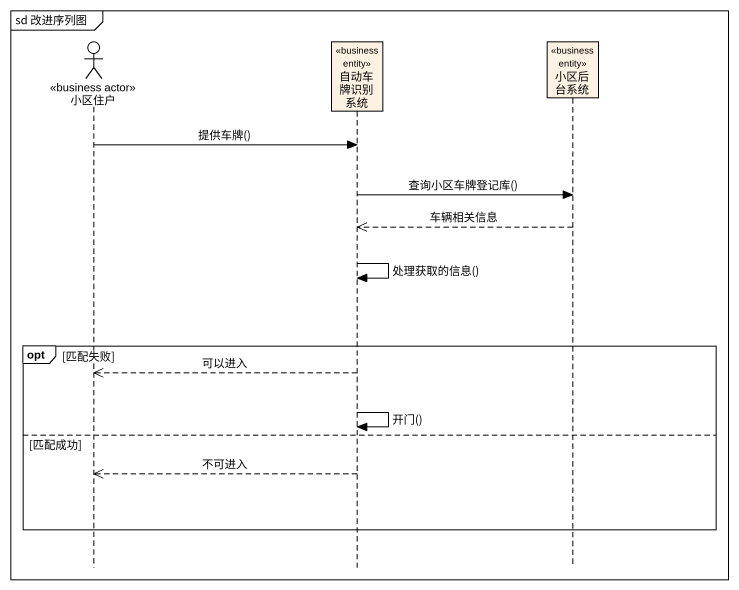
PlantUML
@startuml
mainframe sd 改进序列图
hide footbox
actor 小区住户 <<business actor>>
participant 自动车牌识别系统 <<business entity>>
participant 小区后台系统 <<business entity>>

小区住户 -> 自动车牌识别系统 : 提供车牌()
自动车牌识别系统 -> 小区后台系统 : 查询小区车牌登记库()
小区后台系统 -->> 自动车牌识别系统 : 车辆相关信息
自动车牌识别系统 -> 自动车牌识别系统 : 处理获取的信息()
opt 匹配失败
  自动车牌识别系统 -->> 小区住户 : 可以进入
  自动车牌识别系统 -> 自动车牌识别系统 : 开门()
else 匹配成功
  自动车牌识别系统 -->> 小区住户 : 不可进入
end
@enduml
